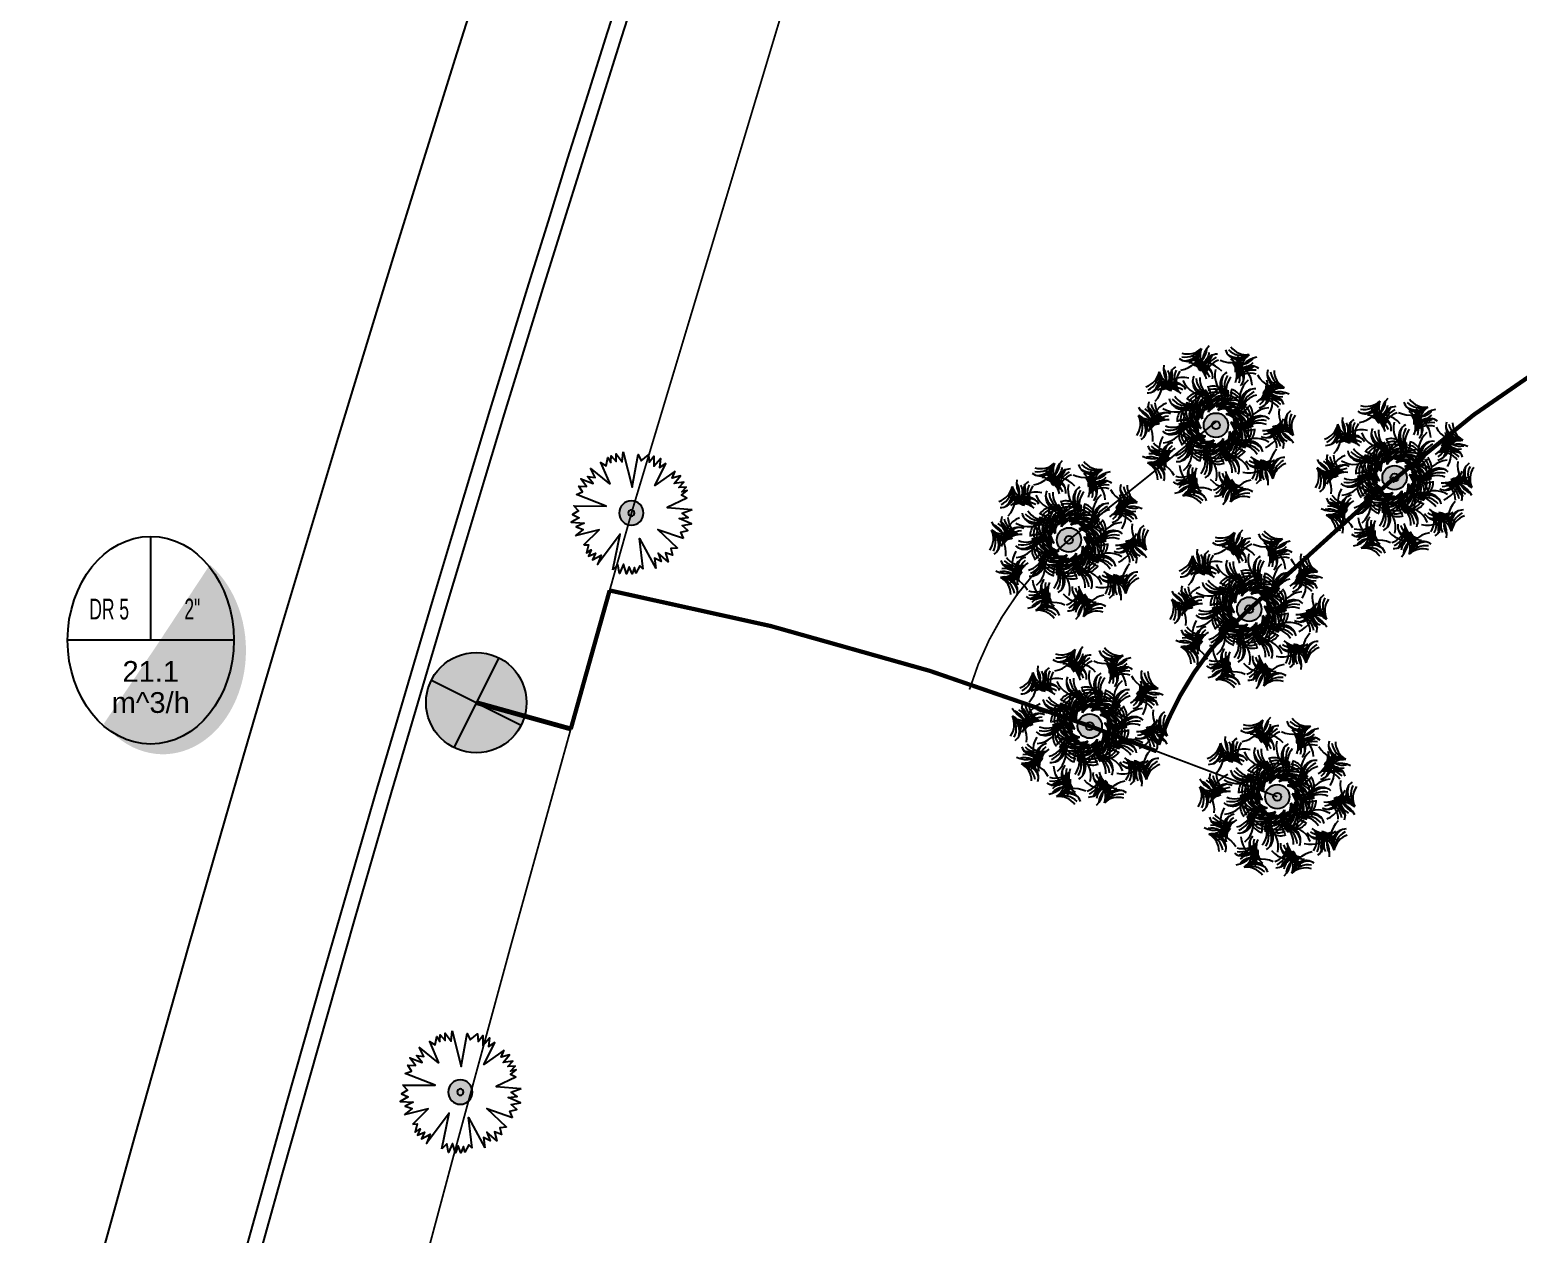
# Model space of a CAD drawing. Extents: x 671027 to 671614, y 802418 to 802669.
# Drawn here: x 671246.39 to 671270.83, y 802457.18 to 802476.96 of the extents above; entities that cross this region are included whole.
import ezdxf
from ezdxf.enums import TextEntityAlignment as Align

# ---------------------------------------------------------------- set-up
doc = ezdxf.new("R2010")
doc.units = 0
for name, color, linetype in [('Bubbler 110', 1, 'Continuous'), ('Bubbler 60', 200, 'Continuous'), ('cicas', 8, 'Continuous'), ('L-VALV-NOTN', 7, 'Continuous'), ('L-VALV-SYMB', 7, 'Continuous'), ('L-ZONE-ATTR-VALV', 7, 'Continuous'), ('Pipe-Lateral-10 Bars-32mm', 7, 'Continuous'), ('Pipe-Lateral-10 Bars-75mm', 7, 'Continuous'), ('Pipe-Lateral-10 Bars-90mm', 7, 'Continuous'), ('ROAD BORDER', 7, 'Continuous'), ('Roads boundry', 7, 'Continuous'), ('yasmin hendi', 8, 'Continuous')]:
    doc.layers.add(name, color=color, linetype=linetype)
doc.layers.add('L-SYMB-TRIM', color=7, linetype='Continuous', true_color=0x000000)
doc.styles.get("Standard").update_dxf_attribs({"font": 'arial.ttf'})
doc.styles.add('ValveZoneLabelText', font='arial.ttf', dxfattribs={"height": 0.2})
doc.linetypes.add('32mm', pattern='A,0.5,-0.2,["32mm",Standard,S=0.1,R=0,X=-0.1,Y=-0.05],-0.5', length=1.2)
doc.linetypes.add('75mm', pattern='A,0.5,-0.2,["75mm",Standard,S=0.1,R=0,X=-0.1,Y=-0.05],-0.5', length=1.2)
doc.linetypes.add('90mm', pattern='A,0.5,-0.2,["90mm",Standard,S=0.1,R=0,X=-0.1,Y=-0.05],-0.5', length=1.2)
doc.linetypes.add('PIPE 90', pattern='A,12.7,-5.08,["GAS",Standard,S=2.54,R=0,X=-2.54,Y=-1.27],-6.35', length=24.13)

# ---------------------------------------------------------------- blocks, each defined once
blk = doc.blocks.new('TUJA ORIENTALIS')
at = {"layer": 'cicas', "color": 3}
for points in [[(-0.235, 0.869), (-0.235, 0.869), (-0.148, 0.809), (-0.105, 0.908), (-0.105, 0.908), (-0.105, 0.908), (-0.043, 0.81), (0.01, 0.945), (0.052, 0.747), (0.093, 0.879), (0.145, 0.774), (0.226, 0.915)], [(-0.404, 0.804), (-0.404, 0.804), (-0.43, 0.702), (-0.528, 0.746), (-0.528, 0.746), (-0.528, 0.746), (-0.508, 0.632), (-0.638, 0.698), (-0.537, 0.521), (-0.656, 0.593), (-0.624, 0.48), (-0.779, 0.531)], [(-0.235, 0.869), (-0.16, 0.372), (-0.404, 0.804)], [(0.385, 0.802), (0.189, 0.53), (0.226, 0.915)], [(0.385, 0.802), (0.385, 0.802), (0.394, 0.731), (0.514, 0.779), (0.476, 0.699), (0.566, 0.753), (0.536, 0.639), (0.633, 0.702), (0.581, 0.557), (0.717, 0.632), (0.717, 0.632), (0.717, 0.632)], [(-0.844, 0.363), (-0.495, 0.269), (-0.779, 0.531)], [(0.831, 0.408), (0.301, 0.221), (0.717, 0.632)], [(-0.844, 0.363), (-0.844, 0.363), (-0.78, 0.282), (-0.903, 0.238), (-0.821, 0.204), (-0.923, 0.184), (-0.826, 0.119), (-0.94, 0.101), (-0.804, 0.027), (-0.956, -0.007), (-0.956, -0.007), (-0.956, -0.007)], [(0.888, -0.057), (0.888, -0.057), (0.83, -0.015), (0.931, 0.066), (0.842, 0.073), (0.933, 0.124), (0.82, 0.154), (0.922, 0.208), (0.77, 0.234), (0.902, 0.316), (0.765, 0.321), (0.831, 0.408)], [(-0.956, -0.007), (-0.393, -0.069), (-0.393, -0.069)], [(-0.393, -0.069), (-0.882, -0.233), (-0.779, -0.264), (-0.856, -0.391), (-0.856, -0.391), (-0.856, -0.391), (-0.739, -0.387), (-0.821, -0.468), (-0.668, -0.448), (-0.771, -0.565), (-0.638, -0.53), (-0.69, -0.642)], [(0.888, -0.057), (0.407, -0.07), (0.908, -0.251)], [(-0.548, -0.766), (-0.371, -0.423), (-0.69, -0.642)], [(0.642, -0.631), (0.312, -0.37), (0.503, -0.746)], [(0.642, -0.631), (0.642, -0.631), (0.633, -0.525), (0.74, -0.536), (0.74, -0.536), (0.74, -0.536), (0.685, -0.434), (0.829, -0.455), (0.676, -0.32), (0.812, -0.35), (0.746, -0.253), (0.908, -0.251)], [(-0.106, -0.883), (-0.008, -0.563), (0.081, -0.939)], [(-0.106, -0.883), (-0.106, -0.883), (-0.162, -0.807), (-0.221, -0.907), (-0.212, -0.818), (-0.278, -0.899), (-0.289, -0.783), (-0.359, -0.874), (-0.359, -0.72), (-0.462, -0.837), (-0.444, -0.701), (-0.548, -0.766)], [(0.503, -0.746), (0.503, -0.746), (0.401, -0.718), (0.392, -0.826), (0.392, -0.826), (0.392, -0.826), (0.302, -0.752), (0.296, -0.898), (0.191, -0.723), (0.195, -0.862), (0.113, -0.779), (0.081, -0.939)]]:
    blk.add_lwpolyline(points, dxfattribs=at)
blk.add_circle((0, 0), 0.0493, dxfattribs=at)
blk = doc.blocks.new('sr.m')
at = {"layer": 'yasmin hendi', "color": 104}
blk.add_circle((0, 0), 0.025, dxfattribs=at)
for centre, radius, start, end in [((-0.1613, 0.4923), 0.0869, 231.38717, 352.54214), ((-0.227, 0.5049), 0.1541, 277.48704, 351.52696), ((-0.1758, 0.5611), 0.1286, 259.9951, 321.49011), ((-0.1565, 0.5759), 0.1244, 250.63964, 311.13348), ((-0.1848, 0.5286), 0.1196, 269.21281, 337.13593), ((-0.1443, 0.4882), 0.1052, 276.91407, 353.03829), ((-0.0156, 0.4072), 0.0948, 128.88927, 222.75506), ((-0.0118, 0.4221), 0.0865, 137.06181, 230.62979), ((0.0218, 0.4402), 0.1052, 156.48344, 232.60766), ((0.0808, 0.3854), 0.1541, 133.67093, 207.71085), ((0.1588, 0.4931), 0.0869, 195.38717, 316.54214), ((0.1876, 0.5573), 0.1286, 223.9951, 285.49011), ((0.2119, 0.5579), 0.1244, 214.63964, 275.13348), ((-0.1612, 0.3593), 0.1541, 169.67093, 243.71085), ((-0.1933, 0.3006), 0.0869, 123.57107, 244.72603), ((-0.1582, 0.2907), 0.1052, 12.66733, 88.79156), ((-0.1418, 0.3252), 0.0865, 353.2457, 86.81369), ((-0.074, 0.241), 0.1541, 37.91767, 111.95759), ((-0.1159, 0.2653), 0.1196, 29.64344, 97.56656), ((-0.171, 0.2658), 0.1244, 11.07027, 71.56411), ((-0.1116, 0.4685), 0.0865, 257.49244, 351.06043), ((-0.0969, 0.4727), 0.0948, 249.3199, 343.18569), ((-0.0964, 0.304), 0.0869, 351.8178, 112.97277), ((-0.1484, 0.2567), 0.1286, 20.42573, 81.92075), ((-0.1475, 0.3394), 0.0948, 345.07316, 78.93895), ((0.0203, 0.3568), 0.0869, 87.57107, 208.72603), ((0.0608, 0.3413), 0.1196, 125.3967, 193.31983), ((0.0726, 0.3098), 0.1286, 116.17899, 177.67401), ((0.0658, 0.2864), 0.1244, 106.82353, 167.31737), ((0.1131, 0.5419), 0.1541, 241.48704, 315.52696), ((0.1612, 0.5363), 0.1196, 233.21281, 301.13593), ((0.0429, 0.3282), 0.1052, 336.66733, 52.79156), ((0.1702, 0.4798), 0.1052, 240.91407, 317.03829), ((0.0179, 0.3156), 0.1244, 335.07027, 35.56411), ((0.0622, 0.2828), 0.1196, 353.64344, 61.56656), ((0.0817, 0.2385), 0.1541, 1.91767, 75.95759), ((0.1995, 0.4394), 0.0948, 213.3199, 307.18569), ((0.1007, 0.3026), 0.0869, 315.8178, 76.97277), ((0.1851, 0.4446), 0.0865, 221.49244, 315.06043), ((0.0308, 0.2949), 0.1286, 344.42573, 45.92075), ((0.0764, 0.3464), 0.0865, 317.2457, 50.81369), ((0.2267, 0.3386), 0.0948, 92.88927, 186.75506), ((0.2919, 0.2643), 0.1541, 97.67093, 171.71085), ((0.0802, 0.3613), 0.0948, 309.07316, 42.93895), ((0.2385, 0.3484), 0.0865, 101.06181, 194.62979), ((0.2764, 0.3433), 0.1052, 120.48344, 196.60766), ((-0.4651, 0.3739), 0.1244, 286.63964, 347.13348), ((-0.4199, 0.3034), 0.0869, 267.38717, 28.54214), ((-0.472, 0.3506), 0.1286, 295.9951, 357.49011), ((-0.4603, 0.319), 0.1196, 305.21281, 13.13593), ((-0.4804, 0.275), 0.1541, 313.48704, 27.52696), ((-0.3188, 0.1879), 0.0948, 21.07316, 114.93895), ((-0.252, 0.3203), 0.0948, 164.88927, 258.75506), ((-0.2576, 0.3345), 0.0865, 173.06181, 266.62979), ((-0.2411, 0.3689), 0.1052, 192.48344, 268.60766), ((-0.4037, 0.3102), 0.1052, 312.91407, 29.03829), ((-0.2015, 0.1514), 0.1541, 73.91767, 147.95759), ((-0.3562, 0.3255), 0.0948, 285.3199, 19.18569), ((-0.3657, 0.3134), 0.0865, 293.49244, 27.06043), ((-0.1515, 0.3118), 0.1196, 161.3967, 229.31983), ((-0.1233, 0.2933), 0.1286, 152.17899, 213.67401), ((-0.1152, 0.2704), 0.1244, 142.82353, 203.31737), ((-0.0524, 0.3412), 0.1541, 200.68111, 274.72103), ((-0.0496, 0.2744), 0.0869, 154.58125, 275.73621), ((-0.0196, 0.3056), 0.1196, 192.40689, 260.33001), ((0.014, 0.3042), 0.1286, 183.18917, 244.68419), ((0.0328, 0.2888), 0.1244, 173.83372, 234.32755), ((0.1582, 0.3069), 0.1541, 164.68111, 238.72103), ((0.1211, 0.2512), 0.0869, 118.58125, 239.73621), ((0.1637, 0.2587), 0.1196, 156.40689, 224.33001), ((0.1902, 0.2378), 0.1286, 147.18917, 208.68419), ((0.1963, 0.2143), 0.1244, 137.83372, 198.32755), ((0.2498, 0.2404), 0.1196, 89.3967, 157.31983), ((0.2216, 0.1931), 0.1244, 70.82353, 131.31737), ((0.2262, 0.2767), 0.0869, 51.57107, 172.72603), ((0.2408, 0.2079), 0.1286, 80.17899, 141.67401), ((0.41, 0.3719), 0.1541, 205.48704, 279.52696), ((0.4183, 0.3056), 0.0869, 159.38717, 280.54214), ((0.4456, 0.3391), 0.1196, 197.21281, 265.13593), ((0.4793, 0.3406), 0.1286, 187.9951, 249.49011), ((0.4993, 0.3268), 0.1244, 178.63964, 239.13348), ((-0.2989, 0.1422), 0.1052, 48.66733, 124.79156), ((-0.3059, 0.1797), 0.0865, 29.2457, 122.81369), ((-0.2497, 0.1465), 0.1196, 65.64344, 133.56656), ((-0.2946, 0.1146), 0.1244, 47.07027, 107.56411), ((-0.2567, 0.1892), 0.0869, 27.8178, 148.97277), ((-0.271, 0.1204), 0.1286, 56.42573, 117.92075), ((-0.1432, 0.2529), 0.1244, 209.83372, 270.32755), ((-0.0992, 0.1131), 0.0948, 52.08335, 145.94913), ((-0.0839, 0.1128), 0.0865, 60.25589, 153.82387), ((-0.0585, 0.0842), 0.1052, 79.67751, 155.80174), ((0.0305, 0.1456), 0.1541, 147.89008, 221.93), ((0.0334, 0.0979), 0.1541, 127.83008, 201.87), ((-0.021, 0.103), 0.0869, 101.79022, 222.94518), ((-0.1468, 0.1006), 0.1052, 350.88648, 67.01071), ((-0.1566, 0.1485), 0.1052, 330.82648, 46.95071), ((-0.1188, 0.1265), 0.0865, 331.46485, 65.03284), ((-0.1188, 0.1418), 0.0948, 323.29232, 57.1581), ((0.0846, 0.0596), 0.1541, 91.83008, 165.87), ((-0.1162, 0.1776), 0.0948, 303.23232, 37.0981), ((-0.1214, 0.1632), 0.0865, 311.40485, 44.97284), ((0.0021, 0.1026), 0.1052, 43.67751, 119.80174), ((-0.0138, 0.1498), 0.0948, 16.08335, 109.94913), ((0.1103, 0.0998), 0.1541, 111.89008, 185.93), ((-0.0016, 0.1406), 0.0865, 24.25589, 117.82387), ((-0.0394, 0.2122), 0.1052, 294.82648, 10.95071), ((-0.0023, 0.2034), 0.0865, 275.40485, 8.97284), ((0.0104, 0.212), 0.0948, 267.23232, 1.0981), ((-0.0597, 0.1676), 0.1052, 314.88648, 31.01071), ((-0.0127, 0.1845), 0.0948, 287.29232, 21.1581), ((-0.0217, 0.1722), 0.0865, 295.46485, 29.03284), ((0.062, 0.0817), 0.1052, 7.67751, 83.80174), ((0.0814, 0.1146), 0.0865, 348.25589, 81.82387), ((0.0769, 0.1293), 0.0948, 340.08335, 73.94913), ((0.3083, 0.1553), 0.1541, 128.68111, 202.72103), ((0.2456, 0.132), 0.0869, 82.58125, 203.73621), ((0.2846, 0.1131), 0.1196, 120.40689, 188.33001), ((0.2937, 0.0806), 0.1286, 111.18917, 172.68419), ((0.2, 0.2448), 0.1244, 299.07027, 359.56411), ((0.2593, 0.1857), 0.0869, 279.8178, 40.97277), ((0.1982, 0.2205), 0.1286, 308.42573, 9.92075), ((0.2276, 0.2403), 0.1052, 300.66733, 16.79156), ((0.3915, 0.0423), 0.1541, 61.67093, 135.71085), ((0.2654, 0.2354), 0.0865, 281.2457, 14.81369), ((0.2772, 0.2452), 0.0948, 273.07316, 6.93895), ((0.3825, 0.1407), 0.0948, 56.88927, 150.75506), ((0.2165, 0.1922), 0.1196, 317.64344, 25.56656), ((0.3978, 0.1417), 0.0865, 65.06181, 158.62979), ((0.4198, 0.2881), 0.1052, 204.91407, 281.03829), ((0.2063, 0.1449), 0.1541, 325.91767, 39.95759), ((0.4196, 0.2382), 0.0948, 177.3199, 271.18569), ((0.4111, 0.2509), 0.0865, 185.49244, 279.06043), ((0.4254, 0.1153), 0.1052, 84.48344, 160.60766), ((-0.3416, 0.1959), 0.1541, 205.67093, 279.71085), ((-0.5089, 0.0136), 0.1052, 348.91407, 65.03829), ((-0.48, 0.0386), 0.0865, 329.49244, 63.06043), ((-0.4795, 0.0539), 0.0948, 321.3199, 55.18569), ((-0.333, 0.1296), 0.0869, 159.57107, 280.72603), ((-0.3058, 0.1632), 0.1196, 197.3967, 265.31983), ((-0.2521, 0.0041), 0.1541, 109.91767, 183.95759), ((-0.2722, 0.1648), 0.1286, 188.17899, 249.67401), ((-0.2521, 0.1511), 0.1244, 178.82353, 239.31737), ((-0.2429, 0.2453), 0.1541, 236.68111, 310.72103), ((-0.2015, 0.1928), 0.0869, 190.58125, 311.73621), ((-0.1955, 0.2357), 0.1196, 228.40689, 296.33001), ((-0.1674, 0.2544), 0.1286, 219.18917, 280.68419), ((-0.1468, 0.0332), 0.0948, 88.08335, 181.94913), ((-0.1342, 0.0419), 0.0865, 96.25589, 189.82387), ((-0.0609, 0.1357), 0.1541, 183.89008, 257.93), ((-0.0969, 0.0337), 0.1052, 115.67751, 191.80174), ((-0.1779, -0.0049), 0.1052, 26.88648, 103.01071), ((-0.214, 0.0281), 0.1052, 6.82648, 82.95071), ((-0.1704, 0.0325), 0.0865, 7.46485, 101.03284), ((-0.1794, 0.0449), 0.0948, 359.29232, 93.1581), ((-0.0306, 0.0989), 0.1541, 163.83008, 237.87), ((-0.1942, 0.0607), 0.0865, 347.40485, 80.97284), ((-0.1984, 0.0754), 0.0948, 339.23232, 73.0981), ((-0.0775, 0.071), 0.0869, 137.79022, 258.94518), ((-0.0398, 0.0921), 0.1196, 175.61586, 243.53898), ((-0.0684, 0.0438), 0.0869, 117.73022, 238.88518), ((-0.0257, 0.0507), 0.1196, 155.55585, 223.47898), ((-0.008, 0.0811), 0.1286, 166.39814, 227.89316), ((0.0004, 0.0294), 0.1286, 146.33814, 207.83316), ((0.0056, 0.0609), 0.1244, 157.04269, 217.53652), ((-0.0297, 0.0756), 0.0869, 81.73022, 202.88518), ((0.009, 0.0561), 0.1196, 119.55585, 187.47898), ((0.0176, 0.0235), 0.1286, 110.33814, 171.83316), ((0.0084, 0.001), 0.1244, 100.98268, 161.47652), ((0.022, 0.0979), 0.1196, 139.61586, 207.53898), ((0.0412, 0.0703), 0.1286, 130.39814, 191.89316), ((0.0403, 0.046), 0.1244, 121.04269, 181.53652), ((0.0403, 0.0401), 0.1196, 83.55585, 151.47898), ((0.0074, -0.0041), 0.1244, 64.98268, 125.47652), ((0.0205, 0.0786), 0.0869, 45.73022, 166.88518), ((0.0281, 0.0087), 0.1286, 74.33814, 135.83316), ((0.0435, 0.0957), 0.0869, 65.79022, 186.94518), ((0.0753, 0.0663), 0.1196, 103.61586, 171.53898), ((0.0596, 0.0135), 0.1244, 85.04269, 145.53652), ((0.0747, 0.0326), 0.1286, 94.39814, 155.89316), ((0.1035, -0.0015), 0.1541, 55.83008, 129.87), ((0.0561, 0.0088), 0.1196, 47.55585, 115.47898), ((0.0036, -0.0077), 0.1244, 28.98268, 89.47652), ((0.0628, 0.0516), 0.0869, 9.73022, 130.88518), ((0.0278, -0.0095), 0.1286, 38.33814, 99.83316), ((0.1479, 0.0159), 0.1541, 75.89008, 149.93), ((0.0999, 0.0094), 0.1196, 67.61586, 135.53898), ((0.0562, -0.0241), 0.1244, 49.04269, 109.53652), ((0.0914, 0.0518), 0.0869, 29.79022, 150.94518), ((0.0796, -0.0175), 0.1286, 58.39814, 119.89316), ((0.0503, 0.1707), 0.1052, 278.88648, 355.01071), ((0.0836, 0.1521), 0.0865, 259.46485, 353.03284), ((0.0982, 0.1568), 0.0948, 251.29232, 345.1581), ((0.0928, 0.1949), 0.1052, 258.82648, 334.95071), ((0.1177, 0.1659), 0.0865, 239.40485, 332.97284), ((0.133, 0.1654), 0.0948, 231.23232, 325.0981), ((0.2848, 0.058), 0.1244, 101.83372, 162.32755), ((0.0982, 0.0297), 0.1052, 331.67751, 47.80174), ((0.3407, -0.0556), 0.1541, 92.68111, 166.72103), ((0.1383, 0.0594), 0.0948, 304.08335, 37.94913), ((0.1332, 0.0449), 0.0865, 312.25589, 45.82387), ((0.3434, 0.0477), 0.1196, 53.3967, 121.31983), ((0.2927, 0.026), 0.1244, 34.82353, 95.31737), ((0.3456, 0.0909), 0.0869, 15.57107, 136.72603), ((0.3171, 0.0266), 0.1286, 44.17899, 105.67401), ((-0.5961, 0.0291), 0.1244, 322.63964, 23.13348), ((-0.4119, 0.1567), 0.1052, 228.48344, 304.60766), ((-0.5599, -0.0124), 0.1196, 341.21281, 49.13593), ((-0.5503, -0.0599), 0.1541, 349.48704, 63.52696), ((-0.3921, 0.111), 0.0948, 200.88927, 294.75506), ((-0.5181, -0.0013), 0.0869, 303.38717, 64.54214), ((-0.4051, 0.1192), 0.0865, 209.06181, 302.62979), ((-0.588, 0.0062), 0.1286, 331.9951, 33.49011), ((-0.3684, -0.0354), 0.0948, 57.07316, 150.93895), ((-0.3531, -0.0344), 0.0865, 65.2457, 158.81369), ((-0.3254, -0.0606), 0.1052, 84.66733, 160.79156), ((-0.3189, 0.0022), 0.0869, 63.8178, 184.97277), ((-0.2881, -0.0282), 0.1196, 101.64344, 169.56656), ((-0.3056, -0.0805), 0.1244, 83.07027, 143.56411), ((-0.29, -0.0619), 0.1286, 92.42573, 153.92075), ((-0.2763, 0.0376), 0.0869, 226.58125, 347.73621), ((-0.3407, 0.0556), 0.1541, 272.68111, 346.72103), ((-0.285, 0.1074), 0.1286, 255.18917, 316.68419), ((-0.2645, 0.1205), 0.1244, 245.83372, 306.32755), ((-0.2967, 0.0758), 0.1196, 264.40689, 332.33001), ((-0.1896, -0.1031), 0.1052, 42.82648, 118.95071), ((-0.2048, -0.0556), 0.0948, 15.23232, 109.0981), ((-0.1383, -0.0594), 0.0948, 124.08335, 217.94913), ((-0.1928, -0.065), 0.0865, 23.40485, 116.97284), ((-0.1716, -0.0691), 0.0948, 35.29232, 129.1581), ((-0.0828, 0.062), 0.1541, 199.83008, 273.87), ((-0.157, -0.0739), 0.0865, 43.46485, 137.03284), ((-0.1332, -0.0449), 0.0865, 132.25589, 225.82387), ((-0.0982, -0.0297), 0.1052, 151.67751, 227.80174), ((-0.1044, 0.0118), 0.0869, 173.79022, 294.94518), ((-0.0541, 0.0609), 0.1286, 202.39814, 263.89316), ((-0.0811, -0.0048), 0.0869, 153.73022, 274.88518), ((-0.0506, 0.0259), 0.1196, 191.55585, 259.47898), ((-0.0313, 0.0525), 0.1244, 193.04269, 253.53652), ((-0.017, 0.024), 0.1286, 182.33814, 243.83316), ((0.0016, 0.0083), 0.1244, 172.98268, 233.47652), ((0.0062, 0.0058), 0.1244, 136.98268, 197.47652), ((0.129, -0.074), 0.1541, 39.89008, 113.93), ((0.0863, -0.0511), 0.1196, 31.61586, 99.53898), ((0.0313, -0.0525), 0.1244, 13.04269, 73.53652), ((0.1044, -0.0118), 0.0869, 353.79022, 114.94518), ((0.0541, -0.0609), 0.1286, 22.39814, 83.89316), ((0.0828, -0.062), 0.1541, 19.83008, 93.87), ((-0.0016, -0.0083), 0.1244, 352.98268, 53.47652), ((0.0506, -0.0259), 0.1196, 11.55585, 79.47898), ((0.0811, 0.0048), 0.0869, 333.73022, 94.88518), ((0.017, -0.024), 0.1286, 2.33814, 63.83316), ((-0.0062, -0.0058), 0.1244, 316.98268, 17.47652), ((0.141, 0.1085), 0.1052, 242.88648, 319.01071), ((-0.0056, -0.0609), 0.1244, 337.04269, 37.53652), ((0.0398, -0.0921), 0.1196, 355.61586, 63.53898), ((0.0609, -0.1357), 0.1541, 3.89008, 77.93), ((0.157, 0.0739), 0.0865, 223.46485, 317.03284), ((0.1716, 0.0691), 0.0948, 215.29232, 309.1581), ((0.0775, -0.071), 0.0869, 317.79022, 78.94518), ((0.008, -0.0811), 0.1286, 346.39814, 47.89316), ((-0.0004, -0.0294), 0.1286, 326.33814, 27.83316), ((0.0684, -0.0438), 0.0869, 297.73022, 58.88518), ((0.1896, 0.1031), 0.1052, 222.82648, 298.95071), ((0.0257, -0.0507), 0.1196, 335.55585, 43.47898), ((0.0306, -0.0989), 0.1541, 343.83008, 57.87), ((0.2048, 0.0556), 0.0948, 195.23232, 289.0981), ((0.1928, 0.065), 0.0865, 203.40485, 296.97284), ((0.2967, -0.0758), 0.1196, 84.40689, 152.33001), ((0.2645, -0.1205), 0.1244, 65.83372, 126.32755), ((0.2763, -0.0376), 0.0869, 46.58125, 167.73621), ((0.285, -0.1074), 0.1286, 75.18917, 136.68419), ((0.3189, -0.0022), 0.0869, 243.8178, 4.97277), ((0.3056, 0.0805), 0.1244, 263.07027, 323.56411), ((0.29, 0.0619), 0.1286, 272.42573, 333.92075), ((0.2521, -0.0041), 0.1541, 289.91767, 3.95759), ((0.2881, 0.0282), 0.1196, 281.64344, 349.56656), ((0.3254, 0.0606), 0.1052, 264.66733, 340.79156), ((0.3531, 0.0344), 0.0865, 245.2457, 338.81369), ((0.4795, -0.0539), 0.0948, 141.3199, 235.18569), ((0.48, -0.0386), 0.0865, 149.49244, 243.06043), ((0.5503, 0.0599), 0.1541, 169.48704, 243.52696), ((0.5089, -0.0136), 0.1052, 168.91407, 245.03829), ((0.5181, 0.0013), 0.0869, 123.38717, 244.54214), ((0.5599, 0.0124), 0.1196, 161.21281, 229.13593), ((0.588, -0.0062), 0.1286, 151.9951, 213.49011), ((0.5961, -0.0291), 0.1244, 142.63964, 203.13348), ((-0.2063, -0.1449), 0.1541, 145.91767, 219.95759), ((-0.129, 0.074), 0.1541, 219.89008, 293.93), ((-0.141, -0.1085), 0.1052, 62.88648, 139.01071), ((-0.133, -0.1654), 0.0948, 51.23232, 145.0981), ((-0.1177, -0.1659), 0.0865, 59.40485, 152.97284), ((-0.0982, -0.1568), 0.0948, 71.29232, 165.1581), ((-0.0863, 0.0511), 0.1196, 211.61586, 279.53898), ((-0.0928, -0.1949), 0.1052, 78.82648, 154.95071), ((-0.0836, -0.1521), 0.0865, 79.46485, 173.03284), ((-0.0503, -0.1707), 0.1052, 98.88648, 175.01071), ((-0.0628, -0.0516), 0.0869, 189.73022, 310.88518), ((-0.0796, 0.0175), 0.1286, 238.39814, 299.89316), ((-0.0562, 0.0241), 0.1244, 229.04269, 289.53652), ((-0.0278, 0.0095), 0.1286, 218.33814, 279.83316), ((-0.0036, 0.0077), 0.1244, 208.98268, 269.47652), ((-0.0435, -0.0957), 0.0869, 245.79022, 6.94518), ((-0.0596, -0.0135), 0.1244, 265.04269, 325.53652), ((-0.0747, -0.0326), 0.1286, 274.39814, 335.89316), ((-0.1103, -0.0998), 0.1541, 291.89008, 5.93), ((-0.0753, -0.0663), 0.1196, 283.61586, 351.53898), ((-0.0084, -0.001), 0.1244, 280.98268, 341.47652), ((0.0297, -0.0756), 0.0869, 261.73022, 22.88518), ((-0.0403, -0.046), 0.1244, 301.04269, 1.53652), ((0.1188, -0.1418), 0.0948, 143.29232, 237.1581), ((-0.0176, -0.0235), 0.1286, 290.33814, 351.83316), ((0.1188, -0.1265), 0.0865, 151.46485, 245.03284), ((0.021, -0.103), 0.0869, 281.79022, 42.94518), ((0.1468, -0.1006), 0.1052, 170.88648, 247.01071), ((-0.0412, -0.0703), 0.1286, 310.39814, 11.89316), ((-0.009, -0.0561), 0.1196, 299.55585, 7.47898), ((-0.0334, -0.0979), 0.1541, 307.83008, 21.87), ((-0.022, -0.0979), 0.1196, 319.61586, 27.53898), ((0.1779, 0.0049), 0.1052, 206.88648, 283.01071), ((-0.0305, -0.1456), 0.1541, 327.89008, 41.93), ((0.1794, -0.0449), 0.0948, 179.29232, 273.1581), ((0.1704, -0.0325), 0.0865, 187.46485, 281.03284), ((0.1984, -0.0754), 0.0948, 159.23232, 253.0981), ((0.1942, -0.0607), 0.0865, 167.40485, 260.97284), ((0.214, -0.0281), 0.1052, 186.82648, 262.95071), ((0.0969, -0.0337), 0.1052, 295.67751, 11.80174), ((0.2429, -0.2453), 0.1541, 56.68111, 130.72103), ((0.1342, -0.0419), 0.0865, 276.25589, 9.82387), ((0.1468, -0.0332), 0.0948, 268.08335, 1.94913), ((0.3416, -0.1959), 0.1541, 25.67093, 99.71085), ((0.2521, -0.1511), 0.1244, 358.82353, 59.31737), ((0.3058, -0.1632), 0.1196, 17.3967, 85.31983), ((0.3684, 0.0354), 0.0948, 237.07316, 330.93895), ((0.333, -0.1296), 0.0869, 339.57107, 100.72603), ((0.2722, -0.1648), 0.1286, 8.17899, 69.67401), ((0.4119, -0.1567), 0.1052, 48.48344, 124.60766), ((0.3921, -0.111), 0.0948, 20.88927, 114.75506), ((0.4051, -0.1192), 0.0865, 29.06181, 122.62979), ((-0.3915, -0.0423), 0.1541, 241.67093, 315.71085), ((-0.4198, -0.2881), 0.1052, 24.91407, 101.03829), ((-0.4254, -0.1153), 0.1052, 264.48344, 340.60766), ((-0.3978, -0.1417), 0.0865, 245.06181, 338.62979), ((-0.3456, -0.0909), 0.0869, 195.57107, 316.72603), ((-0.4111, -0.2509), 0.0865, 5.49244, 99.06043), ((-0.4196, -0.2382), 0.0948, 357.3199, 91.18569), ((-0.3434, -0.0477), 0.1196, 233.3967, 301.31983), ((-0.3171, -0.0266), 0.1286, 224.17899, 285.67401), ((-0.2927, -0.026), 0.1244, 214.82353, 275.31737), ((-0.2772, -0.2452), 0.0948, 93.07316, 186.93895), ((-0.2654, -0.2354), 0.0865, 101.2457, 194.81369), ((-0.2593, -0.1857), 0.0869, 99.8178, 220.97277), ((-0.2165, -0.1922), 0.1196, 137.64344, 205.56656), ((-0.2276, -0.2403), 0.1052, 120.66733, 196.79156), ((-0.1982, -0.2205), 0.1286, 128.42573, 189.92075), ((-0.2, -0.2448), 0.1244, 119.07027, 179.56411), ((-0.2848, -0.058), 0.1244, 281.83372, 342.32755), ((-0.2456, -0.132), 0.0869, 262.58125, 23.73621), ((-0.2937, -0.0806), 0.1286, 291.18917, 352.68419), ((-0.2846, -0.1131), 0.1196, 300.40689, 8.33001), ((-0.3083, -0.1553), 0.1541, 308.68111, 22.72103), ((-0.1035, 0.0015), 0.1541, 235.83008, 309.87), ((-0.1479, -0.0159), 0.1541, 255.89008, 329.93), ((-0.0769, -0.1293), 0.0948, 160.08335, 253.94913), ((-0.0814, -0.1146), 0.0865, 168.25589, 261.82387), ((-0.0914, -0.0518), 0.0869, 209.79022, 330.94518), ((-0.062, -0.0817), 0.1052, 187.67751, 263.80174), ((-0.0999, -0.0094), 0.1196, 247.61586, 315.53898), ((-0.0561, -0.0088), 0.1196, 227.55585, 295.47898), ((-0.0104, -0.212), 0.0948, 87.23232, 181.0981), ((-0.1963, -0.2143), 0.1244, 317.83372, 18.32755), ((0.0023, -0.2034), 0.0865, 95.40485, 188.97284), ((0.0127, -0.1845), 0.0948, 107.29232, 201.1581), ((-0.1902, -0.2378), 0.1286, 327.18917, 28.68419), ((-0.0205, -0.0786), 0.0869, 225.73022, 346.88518), ((-0.0846, -0.0596), 0.1541, 271.83008, 345.87), ((-0.1211, -0.2512), 0.0869, 298.58125, 59.73621), ((-0.0021, -0.1026), 0.1052, 223.67751, 299.80174), ((-0.1637, -0.2587), 0.1196, 336.40689, 44.33001), ((-0.1582, -0.3069), 0.1541, 344.68111, 58.72103), ((0.0138, -0.1498), 0.0948, 196.08335, 289.94913), ((0.0016, -0.1406), 0.0865, 204.25589, 297.82387), ((0.0394, -0.2122), 0.1052, 114.82648, 190.95071), ((0.0217, -0.1722), 0.0865, 115.46485, 209.03284), ((-0.0281, -0.0087), 0.1286, 254.33814, 315.83316), ((-0.0074, 0.0041), 0.1244, 244.98268, 305.47652), ((-0.0403, -0.0401), 0.1196, 263.55585, 331.47898), ((0.0597, -0.1676), 0.1052, 134.88648, 211.01071), ((0.1162, -0.1776), 0.0948, 123.23232, 217.0981), ((0.1214, -0.1632), 0.0865, 131.40485, 224.97284), ((0.0585, -0.0842), 0.1052, 259.67751, 335.80174), ((0.0839, -0.1128), 0.0865, 240.25589, 333.82387), ((0.0992, -0.1131), 0.0948, 232.08335, 325.94913), ((0.1566, -0.1485), 0.1052, 150.82648, 226.95071), ((0.1955, -0.2357), 0.1196, 48.40689, 116.33001), ((0.1432, -0.2529), 0.1244, 29.83372, 90.32755), ((0.2015, -0.1928), 0.0869, 10.58125, 131.73621), ((0.1674, -0.2544), 0.1286, 39.18917, 100.68419), ((0.4804, -0.275), 0.1541, 133.48704, 207.52696), ((-0.41, -0.3719), 0.1541, 25.48704, 99.52696), ((-0.4993, -0.3268), 0.1244, 358.63964, 59.13348), ((-0.4456, -0.3391), 0.1196, 17.21281, 85.13593), ((-0.3825, -0.1407), 0.0948, 236.88927, 330.75506), ((-0.4183, -0.3056), 0.0869, 339.38717, 100.54214), ((-0.4793, -0.3406), 0.1286, 7.9951, 69.49011), ((-0.0817, -0.2385), 0.1541, 181.91767, 255.95759), ((-0.1007, -0.3026), 0.0869, 135.8178, 256.97277), ((-0.0622, -0.2828), 0.1196, 173.64344, 241.56656), ((-0.0308, -0.2949), 0.1286, 164.42573, 225.92075), ((-0.0179, -0.3156), 0.1244, 155.07027, 215.56411), ((0.0524, -0.3412), 0.1541, 20.68111, 94.72103), ((-0.0328, -0.2888), 0.1244, 353.83372, 54.32755), ((0.0196, -0.3056), 0.1196, 12.40689, 80.33001), ((0.0496, -0.2744), 0.0869, 334.58125, 95.73621), ((-0.014, -0.3042), 0.1286, 3.18917, 64.68419), ((0.2015, -0.1514), 0.1541, 253.91767, 327.95759), ((0.2567, -0.1892), 0.0869, 207.8178, 328.97277), ((0.271, -0.1204), 0.1286, 236.42573, 297.92075), ((0.2497, -0.1465), 0.1196, 245.64344, 313.56656), ((0.2946, -0.1146), 0.1244, 227.07027, 287.56411), ((0.1152, -0.2704), 0.1244, 322.82353, 23.31737), ((0.2989, -0.1422), 0.1052, 228.66733, 304.79156), ((0.1515, -0.3118), 0.1196, 341.3967, 49.31983), ((0.1612, -0.3593), 0.1541, 349.67093, 63.71085), ((0.3188, -0.1879), 0.0948, 201.07316, 294.93895), ((0.1933, -0.3006), 0.0869, 303.57107, 64.72603), ((0.3059, -0.1797), 0.0865, 209.2457, 302.81369), ((0.1233, -0.2933), 0.1286, 332.17899, 33.67401), ((0.2411, -0.3689), 0.1052, 12.48344, 88.60766), ((0.3562, -0.3255), 0.0948, 105.3199, 199.18569), ((0.2576, -0.3345), 0.0865, 353.06181, 86.62979), ((0.252, -0.3203), 0.0948, 344.88927, 78.75506), ((0.3657, -0.3134), 0.0865, 113.49244, 207.06043), ((0.4037, -0.3102), 0.1052, 132.91407, 209.03829), ((0.4199, -0.3034), 0.0869, 87.38717, 208.54214), ((0.4603, -0.319), 0.1196, 125.21281, 193.13593), ((0.472, -0.3506), 0.1286, 115.9951, 177.49011), ((0.4651, -0.3739), 0.1244, 106.63964, 167.13348), ((-0.2262, -0.2767), 0.0869, 231.57107, 352.72603), ((-0.2919, -0.2643), 0.1541, 277.67093, 351.71085), ((-0.2408, -0.2079), 0.1286, 260.17899, 321.67401), ((-0.2216, -0.1931), 0.1244, 250.82353, 311.31737), ((-0.1995, -0.4394), 0.0948, 33.3199, 127.18569), ((-0.2498, -0.2404), 0.1196, 269.3967, 337.31983), ((-0.1851, -0.4446), 0.0865, 41.49244, 135.06043), ((-0.2764, -0.3433), 0.1052, 300.48344, 16.60766), ((-0.2385, -0.3484), 0.0865, 281.06181, 14.62979), ((-0.2267, -0.3386), 0.0948, 272.88927, 6.75506), ((-0.0802, -0.3613), 0.0948, 129.07316, 222.93895), ((-0.0764, -0.3464), 0.0865, 137.2457, 230.81369), ((-0.0429, -0.3282), 0.1052, 156.66733, 232.79156), ((0.074, -0.241), 0.1541, 217.91767, 291.95759), ((-0.0658, -0.2864), 0.1244, 286.82353, 347.31737), ((-0.0203, -0.3568), 0.0869, 267.57107, 28.72603), ((-0.0726, -0.3098), 0.1286, 296.17899, 357.67401), ((-0.0608, -0.3413), 0.1196, 305.3967, 13.31983), ((0.0964, -0.304), 0.0869, 171.8178, 292.97277), ((0.1159, -0.2653), 0.1196, 209.64344, 277.56656), ((-0.0808, -0.3854), 0.1541, 313.67093, 27.71085), ((0.1484, -0.2567), 0.1286, 200.42573, 261.92075), ((-0.0218, -0.4402), 0.1052, 336.48344, 52.60766), ((0.171, -0.2658), 0.1244, 191.07027, 251.56411), ((0.1475, -0.3394), 0.0948, 165.07316, 258.93895), ((0.1418, -0.3252), 0.0865, 173.2457, 266.81369), ((0.1582, -0.2907), 0.1052, 192.66733, 268.79156), ((0.0118, -0.4221), 0.0865, 317.06181, 50.62979), ((0.227, -0.5049), 0.1541, 97.48704, 171.52696), ((0.0156, -0.4072), 0.0948, 308.88927, 42.75506), ((-0.1702, -0.4798), 0.1052, 60.91407, 137.03829), ((-0.1131, -0.5419), 0.1541, 61.48704, 135.52696), ((-0.1612, -0.5363), 0.1196, 53.21281, 121.13593), ((-0.2119, -0.5579), 0.1244, 34.63964, 95.13348), ((-0.1588, -0.4931), 0.0869, 15.38717, 136.54214), ((-0.1876, -0.5573), 0.1286, 43.9951, 105.49011), ((0.0969, -0.4727), 0.0948, 69.3199, 163.18569), ((0.1116, -0.4685), 0.0865, 77.49244, 171.06043), ((0.1443, -0.4882), 0.1052, 96.91407, 173.03829), ((0.1848, -0.5286), 0.1196, 89.21281, 157.13593), ((0.1565, -0.5759), 0.1244, 70.63964, 131.13348), ((0.1613, -0.4923), 0.0869, 51.38717, 172.54214), ((0.1758, -0.5611), 0.1286, 79.9951, 141.49011)]:
    blk.add_arc(centre, radius, start, end, dxfattribs=at)
blk = doc.blocks.new('Bubbler 110')
at = {"layer": 'Bubbler 110'}
h = blk.add_hatch(color=1, dxfattribs=at)
h.dxf.hatch_style = 1
h.paths.add_polyline_path([(-0.2, 0, 1), (0.2, 0, 1)])
at = {"layer": 'Bubbler 110', "color": 7}
blk.add_circle((0, 0), 0.2, dxfattribs=at)
blk = doc.blocks.new('Bubbler 60')
at = {"layer": 'Bubbler 60'}
h = blk.add_hatch(color=200, dxfattribs=at)
h.dxf.hatch_style = 1
h.paths.add_polyline_path([(0.2, 0, 1), (-0.2, 0, 1)])
at = {"layer": 'Bubbler 60', "color": 7}
blk.add_circle((0, 0), 0.2, dxfattribs=at)
blk = doc.blocks.new('valvesym-1')
at = {"linetype": 'Continuous', "lineweight": 0}
for points in [[(-0.006, 0), (-0.747, 0), (-0.75, 0.006), (-0.741, 0.117), (-0.713, 0.232), (-0.668, 0.34), (-0.607, 0.441), (-0.53, 0.53), (-0.441, 0.607), (-0.34, 0.668), (-0.232, 0.713), (-0.117, 0.741), (-0.006, 0.75), (0, 0.747), (0, 0.006)], [(0.747, 0), (0.006, 0), (0, -0.006), (0, -0.747), (0.006, -0.75), (0.117, -0.741), (0.232, -0.713), (0.34, -0.668), (0.441, -0.607), (0.53, -0.53), (0.607, -0.441), (0.668, -0.34), (0.713, -0.232), (0.741, -0.117), (0.75, -0.006)]]:
    blk.add_hatch(color=0, dxfattribs=at).paths.add_polyline_path(points, flags=0)
at = {"layer": 'L-SYMB-TRIM', "linetype": 'Continuous', "lineweight": 0}
h = blk.add_hatch(color=256, dxfattribs=at)
edge = h.paths.add_edge_path()
edge.add_arc((0, 0), 0.75, 0, 360)
at = {"color": 0, "linetype": 'Continuous', "ltscale": 0.102234, "flags": 128}
for points in [[(0, 0.75), (0, -0.75)], [(0.75, 0), (-0.75, 0)]]:
    blk.add_lwpolyline(points, dxfattribs=at)
at = {"color": 0, "linetype": 'Continuous', "ltscale": 0.102234}
blk.add_circle((0, 0), 0.75, dxfattribs=at)
blk = doc.blocks.new('ControlValve-1')
at = {"layer": 'L-VALV-SYMB', "color": 0, "xscale": 1.000000032, "yscale": 1.000000032}
blk.add_blockref('valvesym-1', (0, 0), dxfattribs=at)
at = {"layer": 'L-ZONE-ATTR-VALV', "style": 'ValveZoneLabelText'}
blk.add_attdef('WaterSource/ZoneId', (0, 0), '', height=0.2, dxfattribs=at)
blk = doc.blocks.new('V-D-2')
at = {"layer": 'L-VALV-SYMB', "color": 12, "rotation": 63.40581976892219}
blk.add_blockref('ControlValve-1', (0, 0), dxfattribs=at)
blk = doc.blocks.new('vnotation-4')
h = blk.add_hatch(color=256)
edge = h.paths.add_edge_path()
edge.add_ellipse((0, 0), major_axis=(0, 0.5), ratio=0.8, start_angle=151.23939, end_angle=321.13783)
edge.add_ellipse((0.0585, -0.049), major_axis=(0, 0.5), ratio=0.8, start_angle=141.13783, end_angle=331.23939, ccw=False)
for p, q in [((0, 0), (0, 0.5)), ((0.4, 0), (-0.4, 0))]:
    blk.add_line(p, q)
blk.add_ellipse((0, 0), major_axis=(0, 0.5), ratio=0.8, start_param=-3.141592653589793, end_param=3.141592653589793)
for tag, p in [('AA', (-0.2, 0.15)), ('2', (0.2, 0.15)), ('20', (0, -0.15)), ('GPM', (0, -0.3))]:
    blk.add_attdef(tag, text='', height=0.1).set_placement(p, align=Align.MIDDLE_CENTER)
at = {"flags": 1}
blk.add_attdef('WATERSOURCE/ZONEID', text='', height=0.005, dxfattribs=at).set_placement((0, 0), align=Align.MIDDLE_CENTER)

msp = doc.modelspace()

# ---------------------------------------------------------------- linework, layer by layer
at = {"layer": 'Pipe-Lateral-10 Bars-32mm', "color": 5, "linetype": '32mm', "const_width": 0.03}
for points in [[(671277.037, 802526.408), (671265.825, 802497.548, 0.023581), (671256.282, 802469.074, 0.000384), (671255.909, 802467.752, 0.000384)], [(671265.878, 802470.531), (671263.503, 802468.623, 0.151373), (671261.818, 802466.125, -2.48776)], [(671255.271, 802465.477, 0.003094), (671252.363, 802454.798)]]:
    msp.add_lwpolyline(points, format="xyb", dxfattribs=at)
msp.add_lwpolyline([(671266.874, 802464.364), (671264.89, 802465.111)], dxfattribs=at)
at = {"layer": 'Pipe-Lateral-10 Bars-75mm', "color": 6, "linetype": '75mm', "const_width": 0.07}
for points in [[(671268.757, 802469.539), (671268.809, 802469.585, -0.098806), (671275.953, 802473.734)], [(671268.799, 802469.605), (671266.365, 802467.399, 0.125284), (671264.919, 802465.218, 0.381686)], [(671255.909, 802467.752, 0.000661), (671255.271, 802465.477, 0.000661)], [(671264.89, 802465.111), (671263.732, 802465.547, 0.042836), (671255.909, 802467.752)]]:
    msp.add_lwpolyline(points, format="xyb", dxfattribs=at)
at = {"layer": 'Pipe-Lateral-10 Bars-90mm', "color": 40, "linetype": '90mm', "true_color": 0xf8d731, "const_width": 0.08}
msp.add_lwpolyline([(671253.719, 802465.909), (671255.271, 802465.477)], dxfattribs=at)
at = {"layer": 'ROAD BORDER', "color": 0}
msp.add_arc((671797.04, 802305.249), 570, 151.05895, 165.03001, dxfattribs=at)
msp.add_arc((671797.04, 802305.249), 570, 151.05895, 165.03001, dxfattribs=at)
at = {"layer": 'ROAD BORDER'}
msp.add_arc((671797.04, 802305.249), 567.5, 151.04997, 165.02103, dxfattribs=at)
at = {"layer": 'Roads boundry', "color": 3}
msp.add_lwpolyline([(671248.591, 802451.988, -0.061033), (671300.237, 802580.059, -0.480427), (671399.317, 802596.5), (671471.758, 802531.196, -0.720128), (671452.819, 802487.724, 0.224449), (671290.835, 802427.96, -0.764766), (671248.569, 802451.907)], format="xyb", close=True, dxfattribs=at)
at = {"layer": 'Roads boundry'}
msp.add_arc((671797.04, 802305.249), 570, 151.05895, 165.03001, dxfattribs=at)
msp.add_arc((671797.04, 802305.249), 570, 151.05895, 165.03001, dxfattribs=at)
msp.add_arc((671797.04, 802305.249), 570, 151.05895, 165.03001, dxfattribs=at)
msp.add_arc((671797.04, 802305.249), 570, 151.05895, 165.03001, dxfattribs=at)

# ---------------------------------------------------------------- block references
at = {"layer": 'Bubbler 110', "extrusion": (0, 0, -1), "rotation": 261.8335702853012}
for p in [(-671256.266, 802469.024), (-671253.457, 802459.512)]:
    msp.add_blockref('Bubbler 110', p, dxfattribs=at)
at = {"layer": 'Bubbler 60', "rotation": 73.96167744175114}
for p in [(671265.866, 802470.466), (671268.799, 802469.605), (671263.452, 802468.582), (671266.413, 802467.443), (671263.794, 802465.524), (671266.874, 802464.364)]:
    msp.add_blockref('Bubbler 60', p, dxfattribs=at)
at = {"layer": 'cicas', "lineweight": 40, "extrusion": (0, 0, -1), "xscale": 1.059197437387116, "yscale": 1.059197437387116, "zscale": -1.059197437387116, "rotation": 261.8335702853012}
for p in [(-671256.266, 802469.024), (-671253.457, 802459.512)]:
    msp.add_blockref('TUJA ORIENTALIS', p, dxfattribs=at)
at = {"layer": 'L-VALV-NOTN'}
ref = msp.add_blockref('vnotation-4', (671248.372, 802466.934), dxfattribs=dict(at, xscale=3.411459705524353, yscale=3.411459705524353, zscale=1.399056637764251))
ref.add_attrib('AA', 'DR 5', dxfattribs={"layer": '0', "height": 0.3411, "width": 0.6}).set_placement((671247.69, 802467.446), align=Align.MIDDLE_CENTER)
ref.add_attrib('2', '2"', dxfattribs={"layer": '0', "height": 0.3411, "width": 0.6}).set_placement((671249.055, 802467.446), align=Align.MIDDLE_CENTER)
ref.add_attrib('20', '21.1', dxfattribs={"layer": '0', "height": 0.3411}).set_placement((671248.372, 802466.422), align=Align.MIDDLE_CENTER)
ref.add_attrib('GPM', 'm^ 3/h', dxfattribs={"layer": '0', "height": 0.3411}).set_placement((671248.372, 802465.911), align=Align.MIDDLE_CENTER)
at = {"layer": 'L-VALV-SYMB', "linetype": 'PIPE 90', "xscale": 1.1, "yscale": 1.1, "zscale": 1.1}
msp.add_blockref('V-D-2', (671253.719, 802465.909), dxfattribs=at)
at = {"layer": 'yasmin hendi', "xscale": 2.625502399450135, "yscale": 2.625502399450135, "zscale": 2.625502399450135, "rotation": 73.96167744175114}
for p in [(671265.866, 802470.466), (671268.799, 802469.605), (671263.452, 802468.582), (671266.413, 802467.443), (671263.794, 802465.524), (671266.874, 802464.364)]:
    msp.add_blockref('sr.m', p, dxfattribs=at)

doc.saveas('drawing.dxf')
